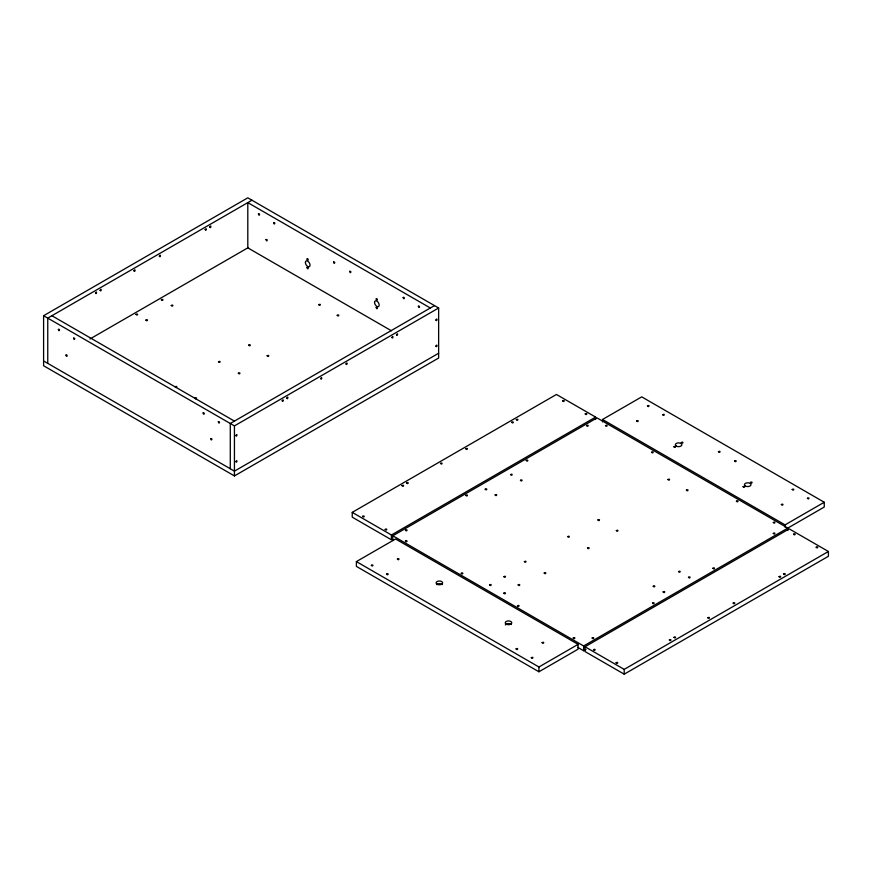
<?xml version="1.0" encoding="UTF-8"?>
<svg xmlns="http://www.w3.org/2000/svg" width="872" height="872" viewBox="0 0 872 872"><rect width="100%" height="100%" fill="white"/><g stroke="black" fill="none" stroke-linecap="round" stroke-linejoin="round"><path stroke-width="1.31" d="M43.6 360.964L43.6 365.75L234.437 475.927L438.638 358.032L438.638 308.001L247.801 197.824L43.6 315.719L43.6 360.964L234.437 471.142L438.638 353.247M585.014 646.762L585.014 651.548L624.199 674.176L828.4 556.282L828.4 551.486L789.215 528.868L585.014 646.762L624.199 669.38L828.4 551.486M624.199 674.176L624.199 669.38M251.954 200.222L47.753 318.117L47.753 363.362M90.001 338.968L248.433 247.495M434.485 305.603L230.284 423.498L230.284 468.744M43.6 315.719L234.437 425.896L438.638 308.001M595.62 417.099L391.419 534.994L391.419 539.779L352.233 517.161L352.233 512.365L556.445 394.471L595.62 417.099L595.62 419.487M392.803 540.575L392.803 535.79L597.004 417.895L787.841 528.072L787.841 530.47M356.386 561.601L395.572 538.983L578.103 644.364L578.103 649.16L538.929 671.778L356.386 566.397L356.386 561.601L538.929 666.993L578.103 644.364M602.53 421.885L602.53 419.487L641.716 396.869L824.247 502.25L824.247 507.046L583.641 645.967L392.803 535.79M602.53 419.487L785.073 524.879L824.247 502.25M577.744 647.351L583.641 650.752L585.984 649.4M430.332 308.001L247.801 202.62L247.801 247.855L391.474 330.804M51.895 315.719L234.437 421.111M352.233 512.365L391.419 534.994M785.073 524.879L785.073 527.277M583.641 645.967L583.641 650.752M538.929 666.993L538.929 671.778M234.437 425.896L234.437 475.927M436.534 584.611A3.259 1.886 0 0 1 442.18 584.611M505.357 624.984A3.259 1.886 0 0 1 508.071 623.611A3.259 1.886 0 0 1 511.319 624.526M95.484 293.014C96.585 295.401 97.272 289.766 95.484 293.014M100.095 290.354C101.196 292.741 101.882 287.106 100.095 290.354M133.972 270.789C135.073 273.187 135.76 267.551 133.972 270.789M159.325 256.15C160.426 258.548 161.113 252.913 159.325 256.15M205.182 229.674C206.293 232.061 206.98 226.437 205.182 229.674M209.792 227.014C210.904 229.401 211.591 223.766 209.792 227.014M235.843 435.52C236.944 437.918 237.631 432.283 235.843 435.52M235.843 461.604C236.944 463.991 237.631 458.367 235.843 461.604M282.168 400.793C283.269 403.18 283.956 397.556 282.168 400.793M286.779 398.133C287.88 400.521 288.567 394.885 286.779 398.133M320.656 378.568C321.757 380.966 322.444 375.331 320.656 378.568M346.01 363.94C347.111 366.327 347.797 360.692 346.01 363.94M391.866 337.453C392.978 339.851 393.664 334.216 391.866 337.453M396.477 334.793C397.588 337.181 398.275 331.556 396.477 334.793M435.891 320.024C437.003 322.411 437.69 316.787 435.891 320.024M435.891 346.108C437.003 348.495 437.69 342.86 435.891 346.108M58.37 329.365C58.904 332.777 60.735 328.613 58.37 329.365M65.978 355.046C66.512 358.457 68.343 354.294 65.978 355.046M73.586 338.151C74.12 341.552 75.951 337.399 73.586 338.151M203.111 412.925C203.645 416.336 205.476 412.183 203.111 412.925M210.719 438.616C211.253 442.017 213.084 437.864 210.719 438.616M218.327 421.71C218.861 425.122 220.692 420.958 218.327 421.71M258.428 213.869C258.962 217.281 260.793 213.117 258.428 213.869M266.036 239.549C266.57 242.961 268.402 238.797 266.036 239.549M273.634 222.654C274.168 226.055 275.999 221.902 273.634 222.654M307.053 258.973C307.587 262.385 309.418 258.221 307.053 258.973M307.053 267.497C307.587 270.898 309.418 266.745 307.053 267.497M333.562 262.036C334.096 265.448 335.927 261.284 333.562 262.036M349.694 271.356C350.228 274.756 352.059 270.603 349.694 271.356M376.203 298.9C376.737 302.301 378.568 298.148 376.203 298.9M376.203 307.413C376.737 310.824 378.568 306.661 376.203 307.413M403.169 297.428C403.703 300.84 405.535 296.676 403.169 297.428M418.375 306.214C418.909 309.625 420.74 305.462 418.375 306.214M135.999 314.378C137.427 316.667 138.735 312.699 135.999 314.378M145.907 320.1C147.335 322.389 148.643 318.422 145.907 320.1M161.353 299.739C162.781 302.028 164.078 298.06 161.353 299.739M171.261 305.462C172.689 307.751 173.997 303.783 171.261 305.462M175.174 386.765C176.602 389.054 177.91 385.086 175.174 386.765M195.001 398.21C196.429 400.499 197.737 396.531 195.001 398.21M218.512 361.749C219.94 364.038 221.237 360.071 218.512 361.749M238.329 373.194C239.756 375.472 241.064 371.516 238.329 373.194M248.705 345.116C250.122 347.405 251.43 343.437 248.705 345.116M267.137 355.765C268.565 358.043 269.873 354.076 267.137 355.765M318.76 304.666C320.188 306.955 321.495 302.987 318.76 304.666M337.202 315.304C338.63 317.593 339.938 313.626 337.202 315.304M362.589 516.344C364.016 518.633 365.324 514.665 362.589 516.344M371.341 565.318C372.769 567.596 374.077 563.639 371.341 565.318M385.173 529.391C386.601 531.669 387.909 527.713 385.173 529.391M402.003 485.606C403.431 487.895 404.728 483.927 402.003 485.606M406.614 482.946C408.031 485.235 409.339 481.268 406.614 482.946M386.558 574.092C387.986 576.381 389.293 572.413 386.558 574.092M397.392 559.061C398.82 561.35 400.117 557.382 397.392 559.061M405.458 530.187C406.886 532.476 408.183 528.508 405.458 530.187M405.458 541.098C406.886 543.387 408.183 539.419 405.458 541.098M440.491 463.392C441.919 465.67 443.216 461.713 440.491 463.392M465.844 448.753C467.272 451.042 468.569 447.074 465.844 448.753M465.844 495.329C467.272 497.607 468.569 493.639 465.844 495.329M461.233 573.296C462.661 575.585 463.959 571.618 461.233 573.296M485.203 489.203C486.631 491.492 487.928 487.524 485.203 489.203M495.111 494.925C496.539 497.214 497.847 493.247 495.111 494.925M511.701 422.266C513.128 424.555 514.436 420.587 511.701 422.266M516.311 419.606C517.739 421.895 519.047 417.928 516.311 419.606M510.556 474.564C511.984 476.853 513.281 472.886 510.556 474.564M489.584 584.872C491.001 587.161 492.309 583.194 489.584 584.872M520.464 480.287C521.892 482.576 523.2 478.608 520.464 480.287M526.23 460.46C527.647 462.749 528.955 458.781 526.23 460.46M503.863 576.621C505.291 578.91 506.599 574.942 503.863 576.621M503.863 593.124C505.291 595.413 506.599 591.445 503.863 593.124M518.153 584.872C519.581 587.161 520.889 583.194 518.153 584.872M524.377 561.59C525.805 563.879 527.113 559.911 524.377 561.59M562.636 400.848C564.064 403.137 565.372 399.169 562.636 400.848M517.467 605.768C518.894 608.057 520.202 604.089 517.467 605.768M516.082 648.877C517.51 651.166 518.818 647.198 516.082 648.877M544.204 573.035C545.632 575.313 546.929 571.356 544.204 573.035M585.221 413.884C586.649 416.173 587.957 412.205 585.221 413.884M531.299 657.662C532.727 659.951 534.024 655.984 531.299 657.662M586.605 425.601C588.033 427.88 589.341 423.923 586.605 425.601M542.122 642.62C543.55 644.909 544.858 640.942 542.122 642.62M567.716 536.574C569.133 538.863 570.441 534.896 567.716 536.574M605.506 425.601C606.934 427.88 608.242 423.923 605.506 425.601M587.532 548.019C588.96 550.297 590.268 546.341 587.532 548.019M597.898 519.941C599.326 522.23 600.634 518.262 597.898 519.941M573.242 637.966C574.67 640.255 575.978 636.288 573.242 637.966M636.625 420.936C638.053 423.225 639.35 419.258 636.625 420.936M616.341 530.59C617.768 532.868 619.076 528.901 616.341 530.59M592.143 637.966C593.57 640.255 594.868 636.288 592.143 637.966M647.46 405.905C648.877 408.194 650.185 404.227 647.46 405.905M593.527 649.673C594.955 651.962 596.252 647.994 593.527 649.673M651.602 452.208C653.03 454.497 654.338 450.53 651.602 452.208M662.666 414.691C664.093 416.969 665.401 413.012 662.666 414.691M616.112 662.72C617.539 664.998 618.848 661.041 616.112 662.72M673.958 446.758C675.386 449.036 676.694 445.08 673.958 446.758M667.963 479.491C669.391 481.78 670.699 477.812 667.963 479.491M681.337 442.496C682.765 444.785 684.062 440.818 681.337 442.496M653.215 586.202C654.643 588.491 655.951 584.523 653.215 586.202M652.529 603.108C653.956 605.386 655.254 601.429 652.529 603.108M663.123 591.924C664.551 594.214 665.859 590.246 663.123 591.924M686.406 490.129C687.834 492.418 689.142 488.451 686.406 490.129M678.569 571.563C679.997 573.852 681.304 569.885 678.569 571.563M669.347 639.961C670.775 642.25 672.083 638.282 669.347 639.961M673.958 637.301C675.386 639.59 676.694 635.623 673.958 637.301M688.477 577.286C689.905 579.575 691.213 575.607 688.477 577.286M718.441 451.674C719.869 453.963 721.177 449.996 718.441 451.674M734.573 460.994C736.001 463.283 737.309 459.315 734.573 460.994M712.914 568.239C714.342 570.528 715.639 566.56 712.914 568.239M707.835 617.747C709.263 620.025 710.571 616.057 707.835 617.747M736.415 501.182C737.843 503.46 739.151 499.493 736.415 501.182M743.097 486.674C744.524 488.963 745.833 484.996 743.097 486.674M750.476 482.412C751.904 484.701 753.212 480.734 750.476 482.412M733.188 603.108C734.616 605.386 735.924 601.429 733.188 603.108M773.29 522.47C774.718 524.759 776.026 520.791 773.29 522.47M773.29 533.381C774.718 535.67 776.026 531.702 773.29 533.381M781.356 504.507C782.784 506.796 784.092 502.828 781.356 504.507M792.19 489.465C793.618 491.754 794.926 487.786 792.19 489.465M779.056 576.621C780.484 578.91 781.792 574.942 779.056 576.621M783.666 573.961C785.094 576.25 786.402 572.283 783.666 573.961M793.575 534.176C795.002 536.465 796.31 532.498 793.575 534.176M807.407 498.25C808.835 500.539 810.132 496.571 807.407 498.25M816.159 547.213C817.587 549.502 818.895 545.534 816.159 547.213M745.429 486.02A3.259 1.886 0 0 0 750.879 485.181A3.259 1.886 0 0 0 746.89 482.87A3.259 1.886 0 0 0 745.429 486.02M676.291 446.104A3.259 1.886 0 0 0 681.741 445.254A3.259 1.886 0 0 0 677.751 442.954A3.259 1.886 0 0 0 676.291 446.104M374.557 302.41A3.259 1.886 60 0 0 378.023 306.715A3.259 1.886 60 0 0 378.023 302.104A3.259 1.886 60 0 0 374.557 302.41M305.418 262.494A3.259 1.886 60 0 0 308.873 266.799A3.259 1.886 60 0 0 308.873 262.189A3.259 1.886 60 0 0 305.418 262.494M506.872 624.439A3.259 1.886 0 0 0 511.755 622.815A3.259 1.886 0 0 0 506.872 621.18A3.259 1.886 0 0 0 506.872 624.439M437.733 584.523A3.259 1.886 0 0 0 442.616 582.888A3.259 1.886 0 0 0 437.733 581.264A3.259 1.886 0 0 0 437.733 584.523"/></g></svg>
